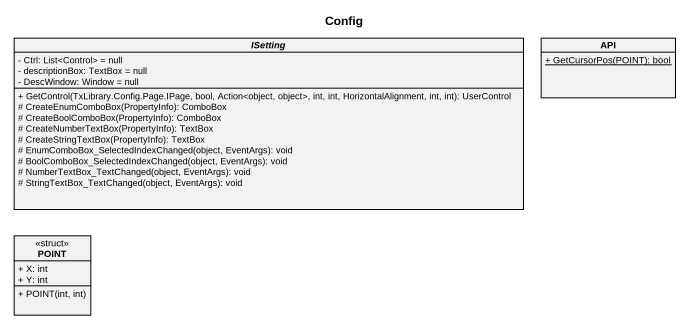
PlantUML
@startuml
title Config
hide circle
hide empty members
skinparam classAttributeIconSize 0
abstract class ISetting {
  - Ctrl: List<Control> = null
  - descriptionBox: TextBox = null
  - DescWindow: Window = null
  + GetControl(TxLibrary.Config.Page.IPage, bool, Action<object, object>, int, int, HorizontalAlignment, int, int): UserControl
  # CreateEnumComboBox(PropertyInfo): ComboBox
  # CreateBoolComboBox(PropertyInfo): ComboBox
  # CreateNumberTextBox(PropertyInfo): TextBox
  # CreateStringTextBox(PropertyInfo): TextBox
  # EnumComboBox_SelectedIndexChanged(object, EventArgs): void
  # BoolComboBox_SelectedIndexChanged(object, EventArgs): void
  # NumberTextBox_TextChanged(object, EventArgs): void
  # StringTextBox_TextChanged(object, EventArgs): void
}
class API {
  {static} + GetCursorPos(POINT): bool
}
class POINT <<struct>> {
  + X: int
  + Y: int
  + POINT(int, int)
}
@enduml
